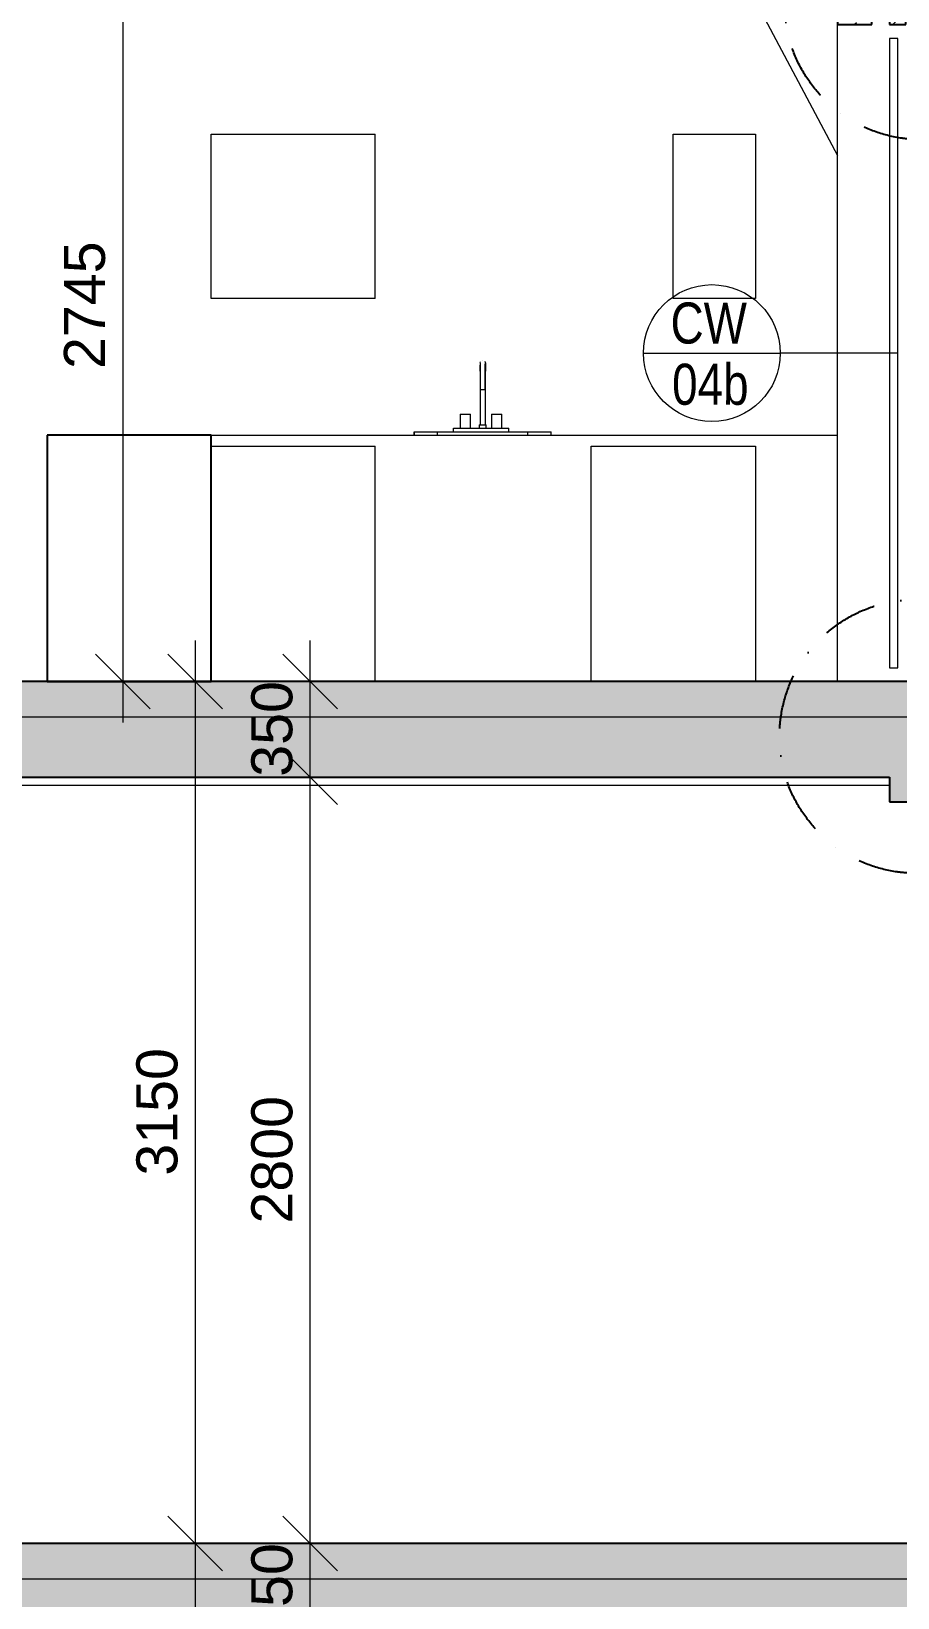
# Model space of a CAD drawing. Header units: millimetres. Extents: x -9657 to 178820, y -8645 to 72638.
# Drawn here: x 1796 to 4963, y 3852 to 9576 of the extents above; entities that cross this region are included whole.
import ezdxf

# ---------------------------------------------------------------- set-up
doc = ezdxf.new("R2010")
doc.units = ezdxf.units.MM
for name, pattern in [('HA_Dash_3mm-S1mm', [300, 200, -100]), ('HA_DashDot_4mm-S1mm', [400, 200, -100, 0, -100]), ('HA_Dot-S4mm', [400, 0, -400])]:
    doc.linetypes.add(name, pattern=pattern)
for name, color, linetype, lineweight in [('A-____-____-DIMS', 9, 'Continuous', 5), ('A-____-____-DIMS-100', 9, 'Continuous', 5), ('A-DOOR-____-MCUT', 9, 'Continuous', 9), ('A-DOOR-____-OTLN', 9, 'Continuous', 9), ('A-FLOR-____-MCUT', 9, 'Continuous', 25), ('A-FLOR-____-OTLN', 9, 'Continuous', 9), ('A-FLOR-____-OVHD', 9, 'HA_DashDot_4mm-S1mm', 25), ('A-FLOR-____-PATT', 9, 'Continuous', 25), ('A-FLOR-LEVL-OTLN', 9, 'Continuous', 9), ('A-GENM-____-MCUT', 9, 'Continuous', 25), ('A-GENM-____-OTLN', 9, 'Continuous', 9), ('A-WALL-____-IDEN', 9, 'Continuous', 9), ('A-WALL-____-OTLN', 9, 'Continuous', 9), ('I-WALL-____-OTLN', 9, 'Continuous', 9), ('P-SANR-FIXT-OTLN', 9, 'Continuous', 9), ('Q-CASE-____-MCUT', 9, 'Continuous', 25), ('Q-CASE-____-OTLN', 9, 'Continuous', 9), ('Q-SPCQ-____-OTLN', 9, 'Continuous', 9)]:
    doc.layers.add(name, color=color, linetype=linetype, lineweight=lineweight)
doc.styles.add('Arial_1', font='arial.ttf', dxfattribs={"height": 150})
doc.styles.add('Arial_3', font='arial.ttf', dxfattribs={"width": 0.8, "height": 150})
doc.dimstyles.new('Inner_Dimensions_1', dxfattribs={"dimscale": 304.8, "dimtxt": 153.03891, "dimasz": 0.656168, "dimexe": 0.492126, "dimexo": 0.0625, "dimgap": 0.065617, "dimtad": 1, "dimdec": 0, "dimzin": 0, "dimdsep": 46, "dimtxsty": 'Arial_1', "dimblk1": 'OBLIQUE', "dimblk2": 'OBLIQUE', "dimsah": 1, "dimcen": 0.09, "dimdle": 0.492126, "dimazin": 0, "dimtfac": 1, "dimtdec": 4, "dimtix": 1, "dimtmove": 0, "dimatfit": 3, "dimfxl": 0.492126, "dimfxlon": 1, "dimtvp": 1, "dimtolj": 1, "dimtzin": 0, "dimlwd": 9, "dimlwe": 9, "dimarcsym": 2})
pattern_1 = [(45, (-4910.68, 1865.4), (-176.7767, 176.7767), []), (45, (-4839.97, 1865.4), (-176.7767, 176.7767), []), (45, (-4698.55, 1865.4), (-106.066, 247.4874), [100, -50, 3.353, -46.647])]

# ---------------------------------------------------------------- blocks, each defined once
blk = doc.blocks.new('Kuchyňská_linka_sporák_ADNS - 600x600x800-1423137-ŘEZ 3-3 OBJEKT C')
at = {"layer": 'Q-SPCQ-____-OTLN', "color": 50}
for p, q in [((1173.2, 2900), (1473.2, 2900)), ((1173.2, 2300), (1173.2, 2900)), ((1473.2, 2900), (1473.2, 2300)), ((1473.2, 2300), (1173.2, 2300)), ((873.2, 1760), (1473.2, 1760)), ((873.2, 900), (873.2, 1760)), ((1473.2, 1760), (1473.2, 900))]:
    blk.add_line(p, q, dxfattribs=at)
blk = doc.blocks.new('Kuchyňská_linka_myčka_ADNS - Myčka-1423139-ŘEZ 3-3 OBJEKT C')
at = {"layer": 'Q-SPCQ-____-OTLN', "color": 50}
for p, q in [((2453.2, 9200), (3053.2, 9200)), ((2453.2, 8600), (2453.2, 9200)), ((3053.2, 8600), (3053.2, 9200)), ((3053.2, 8600), (2453.2, 8600)), ((2453.2, 8060), (3053.2, 8060)), ((3053.2, 7200), (3053.2, 8060))]:
    blk.add_line(p, q, dxfattribs=at)
blk = doc.blocks.new('Skříňka se dřezem_ pravoúhlá - 500 x 440mm-V1-ŘEZ 3-3 OBJEKT C')
at = {"layer": 'P-SANR-FIXT-OTLN', "color": 50}
for p, q in [((3446.2, 8373), (3446.1, 8373)), ((3436.6, 8300), (3436.6, 8265.1)), ((3436.7, 8333.4), (3436.7, 8325.2)), ((3436.7, 8318), (3436.7, 8138.1)), ((3455.6, 8265.1), (3455.6, 8300)), ((3455.7, 8138.1), (3455.7, 8333.4)), ((3446.1, 8265.1), (3436.8, 8265.1)), ((3455.4, 8265.1), (3446.1, 8265.1)), ((3363.7, 8176.2), (3363.7, 8125.2)), ((3363.7, 8176.2), (3401.8, 8176.2)), ((3401.8, 8125.2), (3401.8, 8176.2)), ((3433.5, 8138.1), (3433.5, 8125.2)), ((3433.5, 8138.1), (3458.9, 8138.1)), ((3458.9, 8125.2), (3458.9, 8138.1)), ((3478, 8176.2), (3478, 8125.2)), ((3478, 8176.2), (3516.1, 8176.2)), ((3516.1, 8125.2), (3516.1, 8176.2)), ((3194.9, 8112.7), (3194.9, 8100)), ((3195.8, 8112.7), (3280.1, 8112.7)), ((3195.8, 8100), (3195.8, 8112.7)), ((3280.1, 8112.7), (3611.4, 8112.7)), ((3280.1, 8112.7), (3280.1, 8100)), ((3338.3, 8125.2), (3338.3, 8112.7)), ((3338.8, 8125.2), (3357.3, 8125.2)), ((3357.3, 8125.2), (3382.7, 8125.2)), ((3382.7, 8125.2), (3497, 8125.2)), ((3497, 8125.2), (3522.4, 8125.2)), ((3522.4, 8125.2), (3541, 8125.2)), ((3541.5, 8112.7), (3541.5, 8125.2)), ((3611.4, 8112.7), (3695.8, 8112.7)), ((3611.4, 8100), (3611.4, 8112.7)), ((3695.8, 8112.7), (3696.2, 8112.7)), ((3695.8, 8100), (3695.8, 8112.7)), ((3696.2, 8100), (3696.2, 8112.7)), ((3696.7, 8100), (3696.7, 8112.7))]:
    blk.add_line(p, q, dxfattribs=at)
at = {"layer": 'P-SANR-FIXT-OTLN', "color": 50, "flags": 128}
for points in [[(3436.6, 8363.5), (3436.6, 8363.5), (3436.6, 8363.3), (3436.6, 8363.1), (3436.6, 8362.7), (3436.6, 8362.3), (3436.6, 8361.7), (3436.6, 8361.1), (3436.6, 8360.3), (3436.6, 8359.5), (3436.6, 8358.5), (3436.6, 8357.5), (3436.6, 8356.3), (3436.6, 8355.1), (3436.6, 8353.8), (3436.6, 8352.4), (3436.6, 8351), (3436.6, 8349.4), (3436.6, 8347.8), (3436.6, 8346.1), (3436.6, 8344.3), (3436.6, 8342.4), (3436.6, 8340.5), (3436.6, 8338.5), (3436.6, 8336.4), (3436.6, 8334.3), (3436.6, 8332.2), (3436.6, 8330), (3436.6, 8327.7), (3436.6, 8325.4), (3436.6, 8323), (3436.6, 8320.6), (3436.6, 8318.2), (3436.6, 8315.8), (3436.6, 8313.3), (3436.6, 8310.8), (3436.6, 8308.3), (3436.6, 8305.8), (3436.6, 8303.2), (3436.6, 8300.7), (3436.6, 8300)], [(3436.8, 8365), (3436.9, 8365.4), (3436.9, 8365.8), (3437, 8366.2), (3437.2, 8366.5), (3437.3, 8366.9), (3437.4, 8367.2), (3437.6, 8367.6), (3437.7, 8367.9), (3437.9, 8368.3)], [(3454.2, 8368.7), (3454.4, 8368.3), (3454.6, 8368), (3454.8, 8367.7), (3454.9, 8367.3), (3455.1, 8367), (3455.2, 8366.6), (3455.3, 8366.3), (3455.4, 8365.9), (3455.5, 8365.5), (3455.6, 8365.1), (3455.6, 8364.8), (3455.7, 8364.4), (3455.7, 8364), (3455.7, 8363.6), (3455.7, 8363.5)], [(3455.6, 8300), (3455.6, 8302.6), (3455.6, 8305.1), (3455.6, 8307.6), (3455.6, 8310.1), (3455.6, 8312.6), (3455.6, 8315.1), (3455.6, 8317.6), (3455.6, 8320), (3455.6, 8322.4), (3455.6, 8324.8), (3455.6, 8327.1), (3455.6, 8329.3), (3455.6, 8331.6), (3455.6, 8333.8), (3455.6, 8335.9), (3455.6, 8337.9), (3455.6, 8340), (3455.6, 8341.9), (3455.6, 8343.8), (3455.6, 8345.6), (3455.6, 8347.3), (3455.6, 8349), (3455.6, 8350.5), (3455.6, 8352), (3455.6, 8353.5), (3455.6, 8354.8), (3455.6, 8356), (3455.6, 8357.2), (3455.6, 8358.2), (3455.6, 8359.2), (3455.7, 8360.1), (3455.7, 8360.9), (3455.7, 8361.5), (3455.7, 8362.1), (3455.7, 8362.6), (3455.7, 8363), (3455.7, 8363.3), (3455.7, 8363.4), (3455.7, 8363.5), (3455.7, 8363.5)], [(3455.7, 8363.5), (3455.7, 8363.5), (3455.7, 8363.4), (3455.7, 8363.3), (3455.7, 8363.1), (3455.7, 8362.9), (3455.7, 8362.7), (3455.7, 8362.4), (3455.7, 8362), (3455.7, 8361.6), (3455.7, 8361.1), (3455.7, 8360.7), (3455.7, 8360.1), (3455.7, 8359.5), (3455.7, 8358.9), (3455.7, 8358.3), (3455.7, 8357.6), (3455.7, 8356.8), (3455.7, 8356), (3455.7, 8355.2), (3455.7, 8354.4), (3455.7, 8353.5), (3455.7, 8352.6), (3455.7, 8351.6), (3455.7, 8350.7), (3455.7, 8349.7), (3455.7, 8348.6), (3455.7, 8347.6), (3455.7, 8346.5), (3455.7, 8345.4), (3455.7, 8344.3), (3455.7, 8343.2), (3455.7, 8342), (3455.7, 8340.8), (3455.7, 8339.7), (3455.7, 8338.5), (3455.7, 8337.3), (3455.7, 8336.1), (3455.7, 8334.9), (3455.7, 8333.7), (3455.7, 8333.4)], [(3436.7, 8333.4), (3436.7, 8334.6), (3436.7, 8335.8), (3436.7, 8337), (3436.7, 8338.2), (3436.7, 8339.4), (3436.7, 8340.5), (3436.7, 8341.7), (3436.7, 8342.9), (3436.7, 8344), (3436.7, 8345.1), (3436.7, 8346.2), (3436.7, 8347.3), (3436.7, 8348.3), (3436.7, 8349.4), (3436.7, 8350.4), (3436.7, 8351.4), (3436.7, 8352.3), (3436.7, 8353.3), (3436.7, 8354.1), (3436.7, 8355), (3436.7, 8355.8)]]:
    blk.add_lwpolyline(points, dxfattribs=at)
blk = doc.blocks.new('Casework 2 - Casework 6-1487666-ŘEZ 3-3 OBJEKT C')
at = {"layer": 'Q-CASE-____-MCUT', "color": 10}
for p, q in [((2453.2, 8100), (1853.2, 8100)), ((1853.2, 8100), (1853.2, 7200)), ((2453.2, 7200), (2453.2, 8100)), ((1853.2, 7200), (2453.2, 7200))]:
    blk.add_line(p, q, dxfattribs=at)
at = {"layer": 'Q-CASE-____-OTLN', "color": 50}
blk.add_line((2453.2, 8100), (4743.2, 8100), dxfattribs=at)
blk = doc.blocks.new('ABMV_CW_Single_Swing_Generic - Ex_Glass_SKLOPNE-1693830-ŘEZ 3-3 OBJEKT C')
at = {"layer": 'A-DOOR-____-MCUT', "color": 50}
for p, q in [((4933.2, 9550), (4933.2, 7250)), ((4963.2, 9550), (4933.2, 9550)), ((4963.2, 7250), (4963.2, 9550)), ((4933.2, 7250), (4963.2, 7250))]:
    blk.add_line(p, q, dxfattribs=at)
blk = doc.blocks.new('TB_Porotherm KPVarioUNI_3000mm - TB_Porotherm KPVarioUNI_3000mm-1913634-ŘEZ 3-3 OBJEKT C')
at = {"layer": 'A-GENM-____-MCUT', "lineweight": 5}
h = blk.add_hatch(dxfattribs=at)
h.set_pattern_fill('FP_8', color=256, style=0, pattern_type=2)
h.set_pattern_definition(pattern_1)
h.paths.add_polyline_path([(4868.2, 9600), (4868.2, 9838), (4743.2, 9838), (4743.2, 9600), (4750.5, 9600)])
h = blk.add_hatch(dxfattribs=at)
h.set_pattern_fill('FP_8', color=256, style=0, pattern_type=2)
h.set_pattern_definition(pattern_1)
h.paths.add_polyline_path([(4993.2, 9600), (4993.2, 9615), (4933.2, 9615), (4933.2, 9600)])
at = {"layer": 'A-GENM-____-OTLN', "linetype": 'HA_Dash_3mm-S1mm'}
blk.add_hatch(color=256, dxfattribs=at).paths.add_polyline_path([(4993.2, 9615), (4993.2, 9825), (4933.2, 9825), (4933.2, 9615)])
at = {"layer": 'A-GENM-____-OTLN', "lineweight": 5}
h = blk.add_hatch(dxfattribs=at)
h.set_pattern_fill('FP_8', color=256, style=0, pattern_type=2)
h.set_pattern_definition(pattern_1)
h.paths.add_polyline_path([(5168.2, 9570), (5183.2, 9570), (5183.2, 9840), (4953.2, 9840), (4953.2, 9825), (5168.2, 9825), (5168.2, 9637.9)])
at = {"layer": 'A-GENM-____-MCUT', "color": 10}
for p, q in [((4868.2, 9838), (4743.2, 9838)), ((4743.2, 9838), (4743.2, 9600)), ((4868.2, 9600), (4868.2, 9838)), ((4993.2, 9825), (4933.2, 9825)), ((4933.2, 9825), (4933.2, 9615)), ((5183.2, 9840), (4953.2, 9840)), ((4953.2, 9840), (4953.2, 9825)), ((4953.2, 9825), (5168.2, 9825)), ((4993.2, 9615), (4993.2, 9825)), ((5168.2, 9825), (5168.2, 9570)), ((5183.2, 9570), (5183.2, 9840)), ((4743.2, 9600), (4868.2, 9600)), ((4933.2, 9615), (4993.2, 9615)), ((4993.2, 9615), (4933.2, 9615)), ((4933.2, 9615), (4933.2, 9600)), ((4933.2, 9600), (4993.2, 9600)), ((4993.2, 9600), (4993.2, 9615)), ((5168.2, 9570), (5183.2, 9570))]:
    blk.add_line(p, q, dxfattribs=at)
blk = doc.blocks.new('VĚNEC OSA C3 - VĚNEC OSA C3-2082209-ŘEZ 3-3 OBJEKT C')
at = {"layer": 'A-FLOR-____-OTLN', "color": 50}
for p, q in [((1738.2, 12748), (2554.5, 13238.5)), ((2554.5, 13238.5), (4239.2, 10070)), ((338.2, 11906.8), (1623.2, 12678.9)), ((1621.8, 10070), (338.2, 10070)), ((4239.2, 10070), (1738.2, 10070)), ((338.2, 9820), (1621.8, 9820)), ((1738.2, 9820), (4372.1, 9820)), ((4372.1, 9820), (4743.2, 9122.1))]:
    blk.add_line(p, q, dxfattribs=at)
blk = doc.blocks.new('185-01_OBJEKT C_Central_rvt-1-ŘEZ 3-3 OBJEKT C')
at = {"layer": 'A-FLOR-____-PATT', "lineweight": 5}
h = blk.add_hatch(color=7, dxfattribs=at)
h.paths.add_polyline_path([(438.2, 7070), (1623.2, 7070), (1623.2, 7200), (438.2, 7200), (438.2, 7137.5)])
h.paths.add_polyline_path([(-5006.4, 7070), (-726.8, 7070), (-726.8, 7200), (-5661.8, 7200), (-5661.8, 7070)])
h.paths.add_polyline_path([(4053.6, 7070), (5183.2, 7070), (5183.2, 7200), (1738.2, 7200), (1738.2, 7070), (2659.7, 7070)])
h.paths.add_polyline_path([(-476.8, 7070), (223.2, 7070), (223.2, 7200), (-476.8, 7200), (-476.8, 7137.5)])
at = {"layer": 'A-FLOR-____-PATT', "lineweight": 9}
for points in [[(-5661.8, 6850), (5183.2, 6850), (5183.2, 7070), (-5661.8, 7070)], [(4933.2, 6760), (7908.2, 6760), (7908.2, 6980), (5183.2, 6980), (5183.2, 6850), (4933.2, 6850)], [(220.5, 3700), (7908.2, 3700), (7908.2, 3920), (-5661.8, 3920), (-5661.8, 3700), (-128, 3700)]]:
    blk.add_hatch(color=254, dxfattribs=at).paths.add_polyline_path(points)
at = {"layer": 'A-FLOR-____-PATT', "lineweight": 5}
h = blk.add_hatch(color=7, dxfattribs=at)
h.paths.add_polyline_path([(-5661.8, 3920), (-726.8, 3920), (-726.8, 4050), (-5661.8, 4050)])
h.paths.add_polyline_path([(7908.2, 3920), (7908.2, 4050), (-476.8, 4050), (-476.4, 3920), (7886.6, 3920)])
at = {"layer": 'A-FLOR-____-MCUT', "color": 10}
for p, q in [((5183.2, 7200), (1738.2, 7200)), ((-476.8, 6850), (4933.2, 6850)), ((4933.2, 6850), (4933.2, 6760)), ((4933.2, 6760), (7548.2, 6760)), ((7908.2, 4050), (-476.8, 4050))]:
    blk.add_line(p, q, dxfattribs=at)
at = {"layer": 'A-FLOR-____-MCUT', "color": 50, "lineweight": 9}
for p, q in [((5183.2, 7070), (1738.2, 7070)), ((7908.2, 3920), (-476.8, 3920))]:
    blk.add_line(p, q, dxfattribs=at)
at = {"layer": 'A-FLOR-____-OTLN', "color": 50}
blk.add_line((4933.2, 6820), (238.2, 6820), dxfattribs=at)
at = {"layer": 'A-WALL-____-OTLN', "color": 50}
blk.add_line((4743.2, 7200), (4743.2, 9600), dxfattribs=at)
at = {"layer": 'I-WALL-____-OTLN', "color": 50}
blk.add_line((4933.2, 6820), (238.2, 6820), dxfattribs=at)
at = {"layer": 'A-DOOR-____-OTLN', "color": 50, "lineweight": 9}
blk.add_blockref('ABMV_CW_Single_Swing_Generic - Ex_Glass_SKLOPNE-1693830-ŘEZ 3-3 OBJEKT C', (0, 0), dxfattribs=at)
at = {"layer": 'A-FLOR-____-OTLN', "color": 50, "lineweight": 9}
blk.add_blockref('VĚNEC OSA C3 - VĚNEC OSA C3-2082209-ŘEZ 3-3 OBJEKT C', (0, 0), dxfattribs=at)
at = {"layer": 'A-GENM-____-OTLN', "color": 50, "lineweight": 9}
blk.add_blockref('TB_Porotherm KPVarioUNI_3000mm - TB_Porotherm KPVarioUNI_3000mm-1913634-ŘEZ 3-3 OBJEKT C', (0, 0), dxfattribs=at)
at = {"layer": 'P-SANR-FIXT-OTLN', "color": 50, "lineweight": 9}
blk.add_blockref('Skříňka se dřezem_ pravoúhlá - 500 x 440mm-V1-ŘEZ 3-3 OBJEKT C', (0, 0), dxfattribs=at)
at = {"layer": 'Q-CASE-____-OTLN', "color": 50, "lineweight": 9}
blk.add_blockref('Casework 2 - Casework 6-1487666-ŘEZ 3-3 OBJEKT C', (0, 0), dxfattribs=at)
at = {"layer": 'Q-SPCQ-____-OTLN', "color": 50, "lineweight": 9}
for name, p in [('Kuchyňská_linka_myčka_ADNS - Myčka-1423139-ŘEZ 3-3 OBJEKT C', (0, 0)), ('Kuchyňská_linka_sporák_ADNS - 600x600x800-1423137-ŘEZ 3-3 OBJEKT C', (2969.7, 6300))]:
    blk.add_blockref(name, p, dxfattribs=at)
blk = doc.blocks.new('DIMBLOCK12-ŘEZ 3-3 OBJEKT C')
at = {"layer": 'A-____-____-DIMS-100', "lineweight": 9}
for p, q in [((2814.7, 4050), (2714.7, 4150)), ((2664.7, 4050), (2964.7, 4050)), ((2814.7, 4050), (2664.7, 4050)), ((2814.7, 3700), (2814.7, 4050)), ((2814.7, 4050), (2914.7, 3950)), ((2814.7, 3700), (2714.7, 3800)), ((2664.7, 3700), (2964.7, 3700)), ((2814.7, 3700), (2664.7, 3700)), ((2814.7, 3700), (2914.7, 3600))]:
    blk.add_line(p, q, dxfattribs=at)
at = {"layer": 'A-____-____-DIMS-100', "color": 0, "lineweight": 9, "insert": (2600, 3701.9), "char_height": 150, "width": 415.324, "attachment_point": 1, "rotation": 90, "line_spacing_factor": 0.941778, "style": 'Arial_1'}
blk.add_mtext('350', dxfattribs=at)
blk = doc.blocks.new('_Oblique')
at = {"color": 0, "linetype": 'ByBlock', "lineweight": -2}
blk.add_line((-0.5, -0.5), (0.5, 0.5), dxfattribs=at)
blk = doc.blocks.new('DIMBLOCK13-ŘEZ 3-3 OBJEKT C')
at = {"layer": 'A-____-____-DIMS-100', "lineweight": 9}
for p, q in [((2814.7, 6850), (2714.7, 6950)), ((2664.7, 6850), (2964.7, 6850)), ((2814.7, 6850), (2664.7, 6850)), ((2814.7, 4050), (2814.7, 6850)), ((2814.7, 6850), (2914.7, 6750)), ((2814.7, 4050), (2714.7, 4150)), ((2664.7, 4050), (2964.7, 4050)), ((2814.7, 4050), (2664.7, 4050)), ((2814.7, 4050), (2914.7, 3950))]:
    blk.add_line(p, q, dxfattribs=at)
at = {"layer": 'A-____-____-DIMS-100', "color": 0, "lineweight": 9, "insert": (2600, 5219.3), "char_height": 150, "width": 553.765, "attachment_point": 1, "rotation": 90, "line_spacing_factor": 0.941778, "style": 'Arial_1'}
blk.add_mtext('2800', dxfattribs=at)
blk = doc.blocks.new('DIMBLOCK14-ŘEZ 3-3 OBJEKT C')
at = {"layer": 'A-____-____-DIMS-100', "lineweight": 9}
for p, q in [((2814.7, 6850), (2814.7, 7350)), ((2814.7, 7200), (2714.7, 7300)), ((2664.7, 7200), (2964.7, 7200)), ((2814.7, 7200), (2664.7, 7200)), ((2814.7, 7200), (2914.7, 7100)), ((2814.7, 6850), (2714.7, 6950)), ((2664.7, 6850), (2964.7, 6850)), ((2814.7, 6850), (2664.7, 6850)), ((2814.7, 6850), (2914.7, 6750))]:
    blk.add_line(p, q, dxfattribs=at)
at = {"layer": 'A-____-____-DIMS-100', "color": 0, "lineweight": 9, "insert": (2600, 6851.9), "char_height": 150, "width": 415.324, "attachment_point": 1, "rotation": 90, "line_spacing_factor": 0.941778, "style": 'Arial_1'}
blk.add_mtext('350', dxfattribs=at)
blk = doc.blocks.new('DIMBLOCK15-ŘEZ 3-3 OBJEKT C')
at = {"layer": 'A-____-____-DIMS-100', "lineweight": 9}
for p, q in [((2394.6, 7350), (2394.6, 4050)), ((2394.6, 7200), (2294.6, 7300)), ((2544.6, 7200), (2244.6, 7200)), ((2394.6, 7200), (2494.6, 7100)), ((2394.6, 7200), (2544.6, 7200)), ((2394.6, 4050), (2294.6, 4150)), ((2544.6, 4050), (2244.6, 4050)), ((2394.6, 4050), (2494.6, 3950)), ((2394.6, 4050), (2544.6, 4050))]:
    blk.add_line(p, q, dxfattribs=at)
at = {"layer": 'A-____-____-DIMS-100', "color": 0, "lineweight": 9, "insert": (2179.8, 5394.3), "char_height": 150, "width": 553.765, "attachment_point": 1, "rotation": 90, "line_spacing_factor": 0.941778, "style": 'Arial_1'}
blk.add_mtext('3150', dxfattribs=at)
blk = doc.blocks.new('DIMBLOCK16-ŘEZ 3-3 OBJEKT C')
at = {"layer": 'A-____-____-DIMS-100', "lineweight": 9}
for p, q in [((2394.6, 4050), (2294.6, 4150)), ((2544.6, 4050), (2244.6, 4050)), ((2394.6, 4050), (2394.6, 900)), ((2394.6, 4050), (2494.6, 3950)), ((2394.6, 4050), (2544.6, 4050)), ((2394.6, 900), (2294.6, 1000)), ((2544.6, 900), (2244.6, 900)), ((2394.6, 900), (2494.6, 800)), ((2394.6, 900), (2544.6, 900))]:
    blk.add_line(p, q, dxfattribs=at)
at = {"layer": 'A-____-____-DIMS-100', "color": 0, "lineweight": 9, "insert": (2179.8, 2244.3), "char_height": 150, "width": 553.765, "attachment_point": 1, "rotation": 90, "line_spacing_factor": 0.941778, "style": 'Arial_1'}
blk.add_mtext('3150', dxfattribs=at)
blk = doc.blocks.new('DIMBLOCK45-ŘEZ 3-3 OBJEKT C')
at = {"layer": 'A-____-____-DIMS-100', "lineweight": 9}
for p, q in [((2129.8, 10095), (2129.8, 7050)), ((2129.8, 9945), (2029.8, 10045)), ((1979.8, 9945), (2279.8, 9945)), ((2129.8, 9945), (1979.8, 9945)), ((2129.8, 9945), (2229.8, 9845)), ((2129.8, 7200), (2029.8, 7300)), ((2279.8, 7200), (1979.8, 7200)), ((2129.8, 7200), (2229.8, 7100)), ((2129.8, 7200), (2279.8, 7200))]:
    blk.add_line(p, q, dxfattribs=at)
at = {"layer": 'A-____-____-DIMS-100', "color": 0, "lineweight": 9, "insert": (1915, 8341.8), "char_height": 150, "width": 553.765, "attachment_point": 1, "rotation": 90, "line_spacing_factor": 0.941778, "style": 'Arial_1'}
blk.add_mtext('2745', dxfattribs=at)
blk = doc.blocks.new('HA_TAG_cWA - Default-922888-ŘEZ 3-3 OBJEKT C')
at = {"layer": 'A-WALL-____-IDEN'}
blk.add_line((5998.2, 5250), (6498.2, 5250), dxfattribs=at)
blk.add_circle((6248.2, 5250), 250, dxfattribs=at)

msp = doc.modelspace()

# ---------------------------------------------------------------- linework, layer by layer
at = {"layer": 'A-FLOR-____-OVHD'}
for centre in [(5049.2, 9680), (5031.1, 6999.3)]:
    msp.add_circle(centre, 500, dxfattribs=at)
at = {"layer": 'A-FLOR-LEVL-OTLN', "linetype": 'HA_Dot-S4mm', "lineweight": 5}
for p, q in [((-9656.8, 7200), (16076.1, 7200)), ((-9656.8, 4050), (16076.1, 4050))]:
    msp.add_line(p, q, dxfattribs=at)
at = {"layer": 'A-WALL-____-IDEN'}
msp.add_line((4963.2, 8400), (4534, 8400), dxfattribs=at)

# ---------------------------------------------------------------- block references
at = {"lineweight": 5}
msp.add_blockref('185-01_OBJEKT C_Central_rvt-1-ŘEZ 3-3 OBJEKT C', (0, 0), dxfattribs=at)
at = {"layer": 'A-WALL-____-IDEN'}
msp.add_blockref('HA_TAG_cWA - Default-922888-ŘEZ 3-3 OBJEKT C', (-1964.2, 3150), dxfattribs=at)

# ---------------------------------------------------------------- texts
at = {"layer": 'A-WALL-____-IDEN', "lineweight": 5, "char_height": 150, "attachment_point": 1, "style": 'Arial_3'}
for s, insert, width in [('CW', (4132.8, 8584.7), 352.742), ('04b', (4138.4, 8361), 339.915)]:
    msp.add_mtext(s, dxfattribs=dict(at, insert=insert, width=width))

# ---------------------------------------------------------------- dimensions: what is measured, and where the dimension line sits
at = {"layer": 'A-____-____-DIMS', "lineweight": 9}
for base, p1, p2, override, picture, middle in [((2129.8, 7200), (1979.8, 9945), (2279.8, 7200), {"dimpost": '<>', "dimfxl": 2761.344781}, 'DIMBLOCK45-ŘEZ 3-3 OBJEKT C', (2033.2, 8572.5)), ((2394.6, 4050), (2544.6, 7200), (2544.6, 4050), {"dimpost": '<>', "dimfxl": 3150}, 'DIMBLOCK15-ŘEZ 3-3 OBJEKT C', (2297.9, 5625)), ((2814.7, 7200), (2664.7, 6850), (2664.7, 7200), {"dimpost": '<>', "dimfxl": 350}, 'DIMBLOCK14-ŘEZ 3-3 OBJEKT C', (2718.1, 7025)), ((2814.7, 6850), (2664.7, 4050), (2664.7, 6850), {"dimpost": '<>', "dimfxl": 2800}, 'DIMBLOCK13-ŘEZ 3-3 OBJEKT C', (2718.1, 5450)), ((2394.6, 900), (2544.6, 4050), (2544.6, 900), {"dimpost": '<>', "dimfxl": 3150}, 'DIMBLOCK16-ŘEZ 3-3 OBJEKT C', (2297.9, 2475)), ((2814.7, 4050), (2664.7, 3700), (2664.7, 4050), {"dimpost": '<>', "dimfxl": 350}, 'DIMBLOCK12-ŘEZ 3-3 OBJEKT C', (2718.1, 3875))]:
    dim = msp.add_linear_dim(base=base, p1=p1, p2=p2, angle=90, dimstyle='Inner_Dimensions_1', override=override, dxfattribs=at)
    dim.commit()
    dim.dimension.update_dxf_attribs({"geometry": picture, "text_midpoint": middle})

doc.saveas('drawing.dxf')
